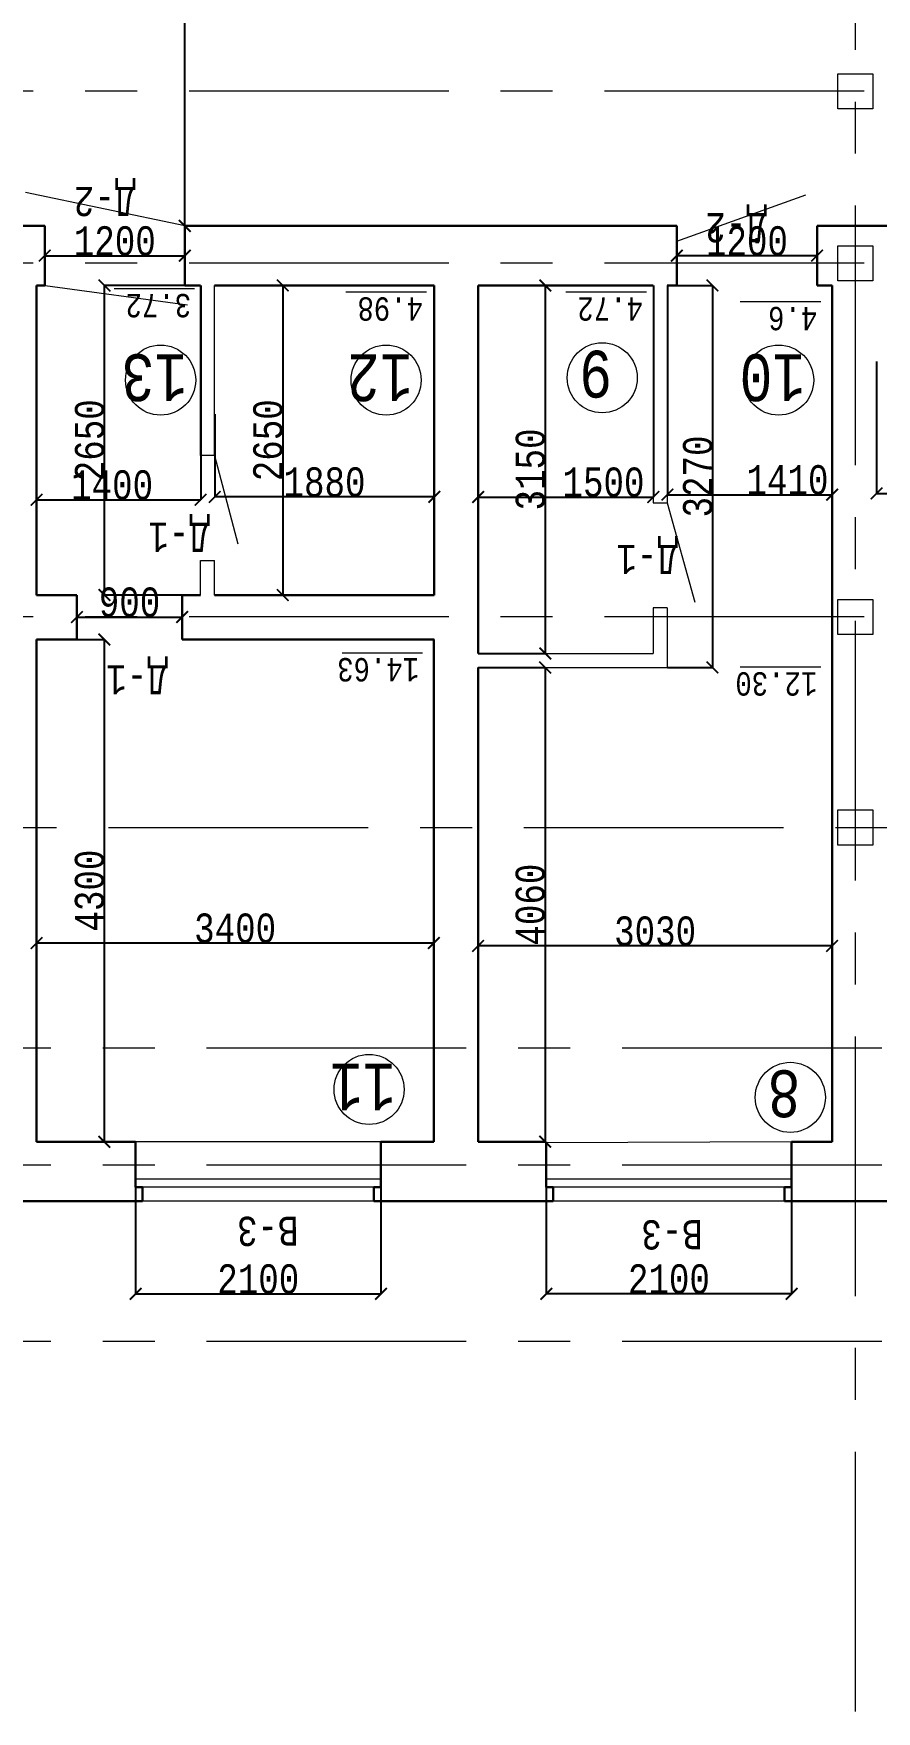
# Model space of a CAD drawing. Header units: millimetres. Extents: x -689206 to 4969298, y -1019800 to 703299.
# Drawn here: x -100868 to -93654, y -598638 to -584275 of the extents above; entities that cross this region are included whole.
import ezdxf

# ---------------------------------------------------------------- set-up
doc = ezdxf.new("R2010")
doc.units = ezdxf.units.MM
doc.linetypes.add('JIS_02_4.0', pattern=[5.5, 4, -1.5])
doc.linetypes.add('осеваяX2', pattern=[101.6, 63.5, -12.7, 12.7, -12.7])
for name, color, linetype, lineweight in [('несущие', 7, 'Continuous', 30), ('ПЕРЕГОРОДКИ', 252, 'Continuous', 9), ('РАЗМЕРЫ', 7, 'Continuous', 9), ('сваи', 7, 'JIS_02_4.0', 30), ('стены', 7, 'Continuous', 20)]:
    doc.layers.add(name, color=color, linetype=linetype, lineweight=lineweight)
doc.layers.add('четотам', color=7, linetype='Continuous')
doc.styles.add('Аннотативный', font='isocteur.ttf', dxfattribs={"width": 0.7, "height": 250})
doc.dimstyles.new('Аннотативный', dxfattribs={"dimscale": 0, "dimtxt": 250, "dimasz": 100, "dimexe": 1.25, "dimexo": 0.625, "dimtad": 1, "dimdec": 0, "dimtxsty": 'Аннотативный', "dimblk": 'ARCHTICK', "dimcen": 2.5, "dimadec": 0, "dimazin": 0, "dimtfac": 1, "dimtdec": 0, "dimtmove": 0, "dimatfit": 3, "dimfxl": 1, "dimarcsym": 0})

# ---------------------------------------------------------------- blocks, each defined once
blk = doc.blocks.new('_ArchTick')
at = {"color": 0, "linetype": 'ByBlock', "const_width": 0.15}
blk.add_lwpolyline([(-0.5, -0.5), (0.5, 0.5)], dxfattribs=at)
blk = doc.blocks.new('*D3304')
at = {"layer": 'Defpoints', "color": 0, "lineweight": 0, "transparency": 16777216}
for p in [(-97063, -592084), (-97063, -592084), (-94033, -592084)]:
    blk.add_point(p, dxfattribs=at)
at = {"layer": 'стены', "color": 0, "lineweight": -2, "transparency": 16777216}
for p, q in [((-97063, -592084), (-97063, -592083)), ((-94033, -592084), (-97063, -592084)), ((-94033, -592084), (-94033, -592083))]:
    blk.add_line(p, q, dxfattribs=at)
at = {"layer": 'стены', "color": 0, "lineweight": -2, "transparency": 16777216, "xscale": 100, "yscale": 100, "zscale": 100, "rotation": 180}
blk.add_blockref('_ArchTick', (-97063, -592084), dxfattribs=at)
at = {"layer": 'стены', "color": 0, "lineweight": -2, "transparency": 16777216, "xscale": 100, "yscale": 100, "zscale": 100}
blk.add_blockref('_ArchTick', (-94033, -592084), dxfattribs=at)
at = {"layer": 'стены', "color": 0, "lineweight": 5, "transparency": 16777216, "insert": (-95548, -591959), "char_height": 250, "attachment_point": 5, "style": 'Аннотативный'}
blk.add_mtext('3030', dxfattribs=at)
blk = doc.blocks.new('*D3305')
at = {"layer": 'Defpoints', "color": 0, "lineweight": 0, "transparency": 16777216}
for p in [(-97063, -589701), (-97063, -593761), (-96489, -593761)]:
    blk.add_point(p, dxfattribs=at)
at = {"layer": 'стены', "color": 0, "lineweight": -2, "transparency": 16777216}
for p, q in [((-97063, -589701), (-96488, -589701)), ((-96489, -589701), (-96489, -593761)), ((-97063, -593761), (-96488, -593761))]:
    blk.add_line(p, q, dxfattribs=at)
at = {"layer": 'стены', "color": 0, "lineweight": -2, "transparency": 16777216, "xscale": 100, "yscale": 100, "zscale": 100}
for p, rotation in [((-96489, -589701), 90), ((-96489, -593761), 270)]:
    blk.add_blockref('_ArchTick', p, dxfattribs=dict(at, rotation=rotation))
at = {"layer": 'стены', "color": 0, "lineweight": 5, "transparency": 16777216, "insert": (-96615, -591731), "char_height": 250, "attachment_point": 5, "rotation": 90, "style": 'Аннотативный'}
blk.add_mtext('4060', dxfattribs=at)
blk = doc.blocks.new('*D3306')
at = {"layer": 'Defpoints', "color": 0, "lineweight": 0, "transparency": 16777216}
for p in [(-93653, -587081), (-92253, -587081), (-92253, -588211)]:
    blk.add_point(p, dxfattribs=at)
at = {"layer": 'стены', "color": 0, "lineweight": -2, "transparency": 16777216}
for p, q in [((-93653, -587081), (-93653, -588212)), ((-92253, -587081), (-92253, -588212)), ((-93653, -588211), (-92253, -588211))]:
    blk.add_line(p, q, dxfattribs=at)
at = {"layer": 'стены', "color": 0, "lineweight": -2, "transparency": 16777216, "xscale": 100, "yscale": 100, "zscale": 100, "rotation": 180}
blk.add_blockref('_ArchTick', (-93653, -588211), dxfattribs=at)
at = {"layer": 'стены', "color": 0, "lineweight": -2, "transparency": 16777216, "xscale": 100, "yscale": 100, "zscale": 100}
blk.add_blockref('_ArchTick', (-92253, -588211), dxfattribs=at)
at = {"layer": 'стены', "color": 0, "lineweight": 5, "transparency": 16777216, "insert": (-92953, -588085), "char_height": 250, "attachment_point": 5, "style": 'Аннотативный'}
blk.add_mtext('1400', dxfattribs=at)
blk = doc.blocks.new('*D3307')
at = {"layer": 'Defpoints', "color": 0, "lineweight": 0, "transparency": 16777216}
for p in [(-100843, -592060), (-100843, -592060), (-97443, -592060)]:
    blk.add_point(p, dxfattribs=at)
at = {"layer": 'стены', "color": 0, "lineweight": -2, "transparency": 16777216}
for p, q in [((-100843, -592059), (-100843, -592059)), ((-97443, -592060), (-100843, -592060)), ((-97443, -592059), (-97443, -592059))]:
    blk.add_line(p, q, dxfattribs=at)
at = {"layer": 'стены', "color": 0, "lineweight": -2, "transparency": 16777216, "xscale": 100, "yscale": 100, "zscale": 100}
for p, rotation in [((-100843, -592060), 179.999999999998), ((-97443, -592060), 359.9999999999981)]:
    blk.add_blockref('_ArchTick', p, dxfattribs=dict(at, rotation=rotation))
at = {"layer": 'стены', "color": 0, "lineweight": 5, "transparency": 16777216, "insert": (-99143, -591934), "char_height": 250, "attachment_point": 5, "style": 'Аннотативный'}
blk.add_mtext('3400', dxfattribs=at)
blk = doc.blocks.new('*D3308')
at = {"layer": 'Defpoints', "color": 0, "lineweight": 0, "transparency": 16777216}
for p in [(-100843, -589461), (-100843, -593761), (-100263, -593761)]:
    blk.add_point(p, dxfattribs=at)
at = {"layer": 'стены', "color": 0, "lineweight": -2, "transparency": 16777216}
for p, q in [((-100843, -589461), (-100261, -589461)), ((-100263, -589461), (-100263, -593761)), ((-100843, -593761), (-100261, -593761))]:
    blk.add_line(p, q, dxfattribs=at)
at = {"layer": 'стены', "color": 0, "lineweight": -2, "transparency": 16777216, "xscale": 100, "yscale": 100, "zscale": 100}
for p, rotation in [((-100263, -589461), 90), ((-100263, -593761), 270)]:
    blk.add_blockref('_ArchTick', p, dxfattribs=dict(at, rotation=rotation))
at = {"layer": 'стены', "color": 0, "lineweight": 5, "transparency": 16777216, "insert": (-100388, -591611), "char_height": 250, "attachment_point": 5, "rotation": 90, "style": 'Аннотативный'}
blk.add_mtext('4300', dxfattribs=at)
blk = doc.blocks.new('*D3309')
at = {"layer": 'Defpoints', "color": 0, "lineweight": 0, "transparency": 16777216}
for p in [(-99318, -587532), (-97438, -587532), (-99318, -588241)]:
    blk.add_point(p, dxfattribs=at)
at = {"layer": 'стены', "color": 0, "lineweight": -2, "transparency": 16777216}
for p, q in [((-99318, -587533), (-99318, -588242)), ((-97438, -587533), (-97438, -588242)), ((-97438, -588241), (-99318, -588241))]:
    blk.add_line(p, q, dxfattribs=at)
at = {"layer": 'стены', "color": 0, "lineweight": -2, "transparency": 16777216, "xscale": 100, "yscale": 100, "zscale": 100}
for p, rotation in [((-99318, -588241), 179.9999999999964), ((-97438, -588241), 359.9999999999965)]:
    blk.add_blockref('_ArchTick', p, dxfattribs=dict(at, rotation=rotation))
at = {"layer": 'стены', "color": 0, "lineweight": 5, "transparency": 16777216, "insert": (-98378, -588115), "char_height": 250, "attachment_point": 5, "style": 'Аннотативный'}
blk.add_mtext('1880', dxfattribs=at)
blk = doc.blocks.new('*D3329')
at = {"layer": 'Defpoints', "color": 0, "lineweight": 0, "transparency": 16777216}
for p in [(-99995, -593761), (-97895, -593761), (-97895, -595063)]:
    blk.add_point(p, dxfattribs=at)
at = {"layer": 'стены', "color": 0, "lineweight": -2, "transparency": 16777216}
for p, q in [((-99995, -593761), (-99995, -595064)), ((-97895, -593761), (-97895, -595064)), ((-99995, -595063), (-97895, -595063))]:
    blk.add_line(p, q, dxfattribs=at)
at = {"layer": 'стены', "color": 0, "lineweight": -2, "transparency": 16777216, "xscale": 100, "yscale": 100, "zscale": 100, "rotation": 180}
blk.add_blockref('_ArchTick', (-99995, -595063), dxfattribs=at)
at = {"layer": 'стены', "color": 0, "lineweight": -2, "transparency": 16777216, "xscale": 100, "yscale": 100, "zscale": 100}
blk.add_blockref('_ArchTick', (-97895, -595063), dxfattribs=at)
at = {"layer": 'стены', "color": 0, "lineweight": 5, "transparency": 16777216, "insert": (-98945, -594937), "char_height": 250, "attachment_point": 5, "style": 'Аннотативный'}
blk.add_mtext('2100', dxfattribs=at)
blk = doc.blocks.new('*D3330')
at = {"layer": 'Defpoints', "color": 0, "lineweight": 0, "transparency": 16777216}
for p in [(-94380, -593761), (-96480, -593770), (-96480, -595063)]:
    blk.add_point(p, dxfattribs=at)
at = {"layer": 'стены', "color": 0, "lineweight": -2, "transparency": 16777216}
for p, q in [((-94380, -593761), (-94380, -595064)), ((-96480, -593771), (-96480, -595064)), ((-94380, -595063), (-96480, -595063))]:
    blk.add_line(p, q, dxfattribs=at)
at = {"layer": 'стены', "color": 0, "lineweight": -2, "transparency": 16777216, "xscale": 100, "yscale": 100, "zscale": 100, "rotation": 180}
blk.add_blockref('_ArchTick', (-96480, -595063), dxfattribs=at)
at = {"layer": 'стены', "color": 0, "lineweight": -2, "transparency": 16777216, "xscale": 100, "yscale": 100, "zscale": 100}
blk.add_blockref('_ArchTick', (-94380, -595063), dxfattribs=at)
at = {"layer": 'стены', "color": 0, "lineweight": 5, "transparency": 16777216, "insert": (-95430, -594937), "char_height": 250, "attachment_point": 5, "style": 'Аннотативный'}
blk.add_mtext('2100', dxfattribs=at)
blk = doc.blocks.new('*D3467')
at = {"layer": 'Defpoints', "color": 0, "lineweight": 0, "transparency": 16777216}
for p in [(-97063, -586431), (-95563, -586431), (-95563, -588242)]:
    blk.add_point(p, dxfattribs=at)
at = {"layer": 'ПЕРЕГОРОДКИ', "color": 0, "lineweight": -2, "transparency": 16777216}
for p, q in [((-97063, -586432), (-97063, -588243)), ((-95563, -586432), (-95563, -588243)), ((-97063, -588242), (-95563, -588242))]:
    blk.add_line(p, q, dxfattribs=at)
at = {"layer": 'ПЕРЕГОРОДКИ', "color": 0, "lineweight": -2, "transparency": 16777216, "xscale": 100, "yscale": 100, "zscale": 100, "rotation": 180}
blk.add_blockref('_ArchTick', (-97063, -588242), dxfattribs=at)
at = {"layer": 'ПЕРЕГОРОДКИ', "color": 0, "lineweight": -2, "transparency": 16777216, "xscale": 100, "yscale": 100, "zscale": 100}
blk.add_blockref('_ArchTick', (-95563, -588242), dxfattribs=at)
at = {"layer": 'ПЕРЕГОРОДКИ', "color": 0, "lineweight": 5, "transparency": 16777216, "insert": (-95990, -588116), "char_height": 250, "attachment_point": 5, "style": 'Аннотативный'}
blk.add_mtext('1500', dxfattribs=at)
blk = doc.blocks.new('*D3468')
at = {"layer": 'Defpoints', "color": 0, "lineweight": 0, "transparency": 16777216}
for p in [(-97438, -586431), (-98735, -589081), (-97438, -589081)]:
    blk.add_point(p, dxfattribs=at)
at = {"layer": 'ПЕРЕГОРОДКИ', "color": 0, "lineweight": -2, "transparency": 16777216}
for p, q in [((-97439, -586431), (-98737, -586431)), ((-98735, -586431), (-98735, -589081)), ((-97439, -589081), (-98737, -589081))]:
    blk.add_line(p, q, dxfattribs=at)
at = {"layer": 'ПЕРЕГОРОДКИ', "color": 0, "lineweight": -2, "transparency": 16777216, "xscale": 100, "yscale": 100, "zscale": 100}
for p, rotation in [((-98735, -586431), 90), ((-98735, -589081), 270)]:
    blk.add_blockref('_ArchTick', p, dxfattribs=dict(at, rotation=rotation))
at = {"layer": 'ПЕРЕГОРОДКИ', "color": 0, "lineweight": 5, "transparency": 16777216, "insert": (-98861, -587756), "char_height": 250, "attachment_point": 5, "rotation": 90, "style": 'Аннотативный'}
blk.add_mtext('2650', dxfattribs=at)
blk = doc.blocks.new('*D3469')
at = {"layer": 'Defpoints', "color": 0, "lineweight": 0, "transparency": 16777216}
for p in [(-97063, -586431), (-97063, -589581), (-96488, -589581)]:
    blk.add_point(p, dxfattribs=at)
at = {"layer": 'ПЕРЕГОРОДКИ', "color": 0, "lineweight": -2, "transparency": 16777216}
for p, q in [((-97063, -586431), (-96487, -586431)), ((-96488, -586431), (-96488, -589581)), ((-97063, -589581), (-96487, -589581))]:
    blk.add_line(p, q, dxfattribs=at)
at = {"layer": 'ПЕРЕГОРОДКИ', "color": 0, "lineweight": -2, "transparency": 16777216, "xscale": 100, "yscale": 100, "zscale": 100}
for p, rotation in [((-96488, -586431), 90), ((-96488, -589581), 270)]:
    blk.add_blockref('_ArchTick', p, dxfattribs=dict(at, rotation=rotation))
at = {"layer": 'ПЕРЕГОРОДКИ', "color": 0, "lineweight": 5, "transparency": 16777216, "insert": (-96614, -588006), "char_height": 250, "attachment_point": 5, "rotation": 90, "style": 'Аннотативный'}
blk.add_mtext('3150', dxfattribs=at)
blk = doc.blocks.new('*D3470')
at = {"layer": 'Defpoints', "color": 0, "lineweight": 0, "transparency": 16777216}
for p in [(-100261, -586431), (-99438, -586431), (-99438, -589081)]:
    blk.add_point(p, dxfattribs=at)
at = {"layer": 'ПЕРЕГОРОДКИ', "color": 0, "lineweight": -2, "transparency": 16777216}
for p, q in [((-99439, -586431), (-100263, -586431)), ((-100261, -589081), (-100261, -586431)), ((-99439, -589081), (-100263, -589081))]:
    blk.add_line(p, q, dxfattribs=at)
at = {"layer": 'ПЕРЕГОРОДКИ', "color": 0, "lineweight": -2, "transparency": 16777216, "xscale": 100, "yscale": 100, "zscale": 100}
for p, rotation in [((-100261, -586431), 90), ((-100261, -589081), 270)]:
    blk.add_blockref('_ArchTick', p, dxfattribs=dict(at, rotation=rotation))
at = {"layer": 'ПЕРЕГОРОДКИ', "color": 0, "lineweight": 5, "transparency": 16777216, "insert": (-100387, -587756), "char_height": 250, "attachment_point": 5, "rotation": 90, "style": 'Аннотативный'}
blk.add_mtext('2650', dxfattribs=at)
blk = doc.blocks.new('*D3471')
at = {"layer": 'Defpoints', "color": 0, "lineweight": 0, "transparency": 16777216}
for p in [(-100843, -586431), (-99438, -586431), (-99438, -588265)]:
    blk.add_point(p, dxfattribs=at)
at = {"layer": 'ПЕРЕГОРОДКИ', "color": 0, "lineweight": -2, "transparency": 16777216}
for p, q in [((-100843, -586432), (-100843, -588267)), ((-99438, -586432), (-99438, -588267)), ((-100843, -588265), (-99438, -588265))]:
    blk.add_line(p, q, dxfattribs=at)
at = {"layer": 'ПЕРЕГОРОДКИ', "color": 0, "lineweight": -2, "transparency": 16777216, "xscale": 100, "yscale": 100, "zscale": 100, "rotation": 180}
blk.add_blockref('_ArchTick', (-100843, -588265), dxfattribs=at)
at = {"layer": 'ПЕРЕГОРОДКИ', "color": 0, "lineweight": -2, "transparency": 16777216, "xscale": 100, "yscale": 100, "zscale": 100}
blk.add_blockref('_ArchTick', (-99438, -588265), dxfattribs=at)
at = {"layer": 'ПЕРЕГОРОДКИ', "color": 0, "lineweight": 5, "transparency": 16777216, "insert": (-100196, -588140), "char_height": 250, "attachment_point": 5, "style": 'Аннотативный'}
blk.add_mtext('1400', dxfattribs=at)
blk = doc.blocks.new('*D3400')
at = {"layer": 'Defpoints', "color": 0, "linetype": 'ByBlock', "lineweight": 0, "transparency": 16777216}
for p in [(-100773, -586176), (-99574, -586176), (-99574, -586241)]:
    blk.add_point(p, dxfattribs=at)
at = {"layer": 'РАЗМЕРЫ', "color": 0, "linetype": 'ByBlock', "lineweight": -2, "transparency": 16777216}
for p, q in [((-100773, -586176), (-100773, -586175)), ((-100773, -586176), (-99574, -586176)), ((-99574, -586241), (-99574, -586175))]:
    blk.add_line(p, q, dxfattribs=at)
at = {"layer": 'РАЗМЕРЫ', "color": 0, "linetype": 'ByBlock', "lineweight": -2, "transparency": 16777216, "xscale": 100, "yscale": 100, "zscale": 100, "rotation": 180}
blk.add_blockref('_ArchTick', (-100773, -586176), dxfattribs=at)
at = {"layer": 'РАЗМЕРЫ', "color": 0, "linetype": 'ByBlock', "lineweight": -2, "transparency": 16777216, "xscale": 100, "yscale": 100, "zscale": 100}
blk.add_blockref('_ArchTick', (-99574, -586176), dxfattribs=at)
at = {"layer": 'РАЗМЕРЫ', "color": 0, "linetype": 'ByBlock', "lineweight": 5, "transparency": 16777216, "insert": (-100173, -586051), "char_height": 250, "attachment_point": 5, "style": 'Аннотативный'}
blk.add_mtext('1200', dxfattribs=at)
blk = doc.blocks.new('*D3402')
at = {"layer": 'Defpoints', "color": 0, "linetype": 'ByBlock', "lineweight": 0, "transparency": 16777216}
for p in [(-100497, -589269), (-99597, -589269), (-99597, -589269)]:
    blk.add_point(p, dxfattribs=at)
at = {"layer": 'РАЗМЕРЫ', "color": 0, "linetype": 'ByBlock', "lineweight": -2, "transparency": 16777216}
for p, q in [((-100497, -589268), (-100497, -589267)), ((-100497, -589269), (-99597, -589269)), ((-99597, -589268), (-99597, -589267))]:
    blk.add_line(p, q, dxfattribs=at)
at = {"layer": 'РАЗМЕРЫ', "color": 0, "linetype": 'ByBlock', "lineweight": -2, "transparency": 16777216, "xscale": 100, "yscale": 100, "zscale": 100, "rotation": 180}
blk.add_blockref('_ArchTick', (-100497, -589269), dxfattribs=at)
at = {"layer": 'РАЗМЕРЫ', "color": 0, "linetype": 'ByBlock', "lineweight": -2, "transparency": 16777216, "xscale": 100, "yscale": 100, "zscale": 100}
blk.add_blockref('_ArchTick', (-99597, -589269), dxfattribs=at)
at = {"layer": 'РАЗМЕРЫ', "color": 0, "linetype": 'ByBlock', "lineweight": 5, "transparency": 16777216, "insert": (-100047, -589143), "char_height": 250, "attachment_point": 5, "style": 'Аннотативный'}
blk.add_mtext('900', dxfattribs=at)
blk = doc.blocks.new('*D3377')
at = {"layer": 'Defpoints', "color": 0, "linetype": 'ByBlock', "lineweight": 0, "transparency": 16777216}
for p in [(-95443, -586431), (-94033, -586431), (-94033, -588222)]:
    blk.add_point(p, dxfattribs=at)
at = {"layer": 'РАЗМЕРЫ', "color": 0, "linetype": 'ByBlock', "lineweight": -2, "transparency": 16777216}
for p, q in [((-95443, -586432), (-95443, -588223)), ((-94033, -586432), (-94033, -588223)), ((-95443, -588222), (-94033, -588222))]:
    blk.add_line(p, q, dxfattribs=at)
at = {"layer": 'РАЗМЕРЫ', "color": 0, "linetype": 'ByBlock', "lineweight": -2, "transparency": 16777216, "xscale": 100, "yscale": 100, "zscale": 100, "rotation": 180}
blk.add_blockref('_ArchTick', (-95443, -588222), dxfattribs=at)
at = {"layer": 'РАЗМЕРЫ', "color": 0, "linetype": 'ByBlock', "lineweight": -2, "transparency": 16777216, "xscale": 100, "yscale": 100, "zscale": 100}
blk.add_blockref('_ArchTick', (-94033, -588222), dxfattribs=at)
at = {"layer": 'РАЗМЕРЫ', "color": 0, "linetype": 'ByBlock', "lineweight": 5, "transparency": 16777216, "insert": (-94415, -588096), "char_height": 250, "attachment_point": 5, "style": 'Аннотативный'}
blk.add_mtext('1410', dxfattribs=at)
blk = doc.blocks.new('*D3378')
at = {"layer": 'Defpoints', "color": 0, "linetype": 'ByBlock', "lineweight": 0, "transparency": 16777216}
for p in [(-95443, -586431), (-95443, -589701), (-95057, -589701)]:
    blk.add_point(p, dxfattribs=at)
at = {"layer": 'РАЗМЕРЫ', "color": 0, "linetype": 'ByBlock', "lineweight": -2, "transparency": 16777216}
for p, q in [((-95443, -586431), (-95056, -586431)), ((-95057, -586431), (-95057, -589701)), ((-95443, -589701), (-95056, -589701))]:
    blk.add_line(p, q, dxfattribs=at)
at = {"layer": 'РАЗМЕРЫ', "color": 0, "linetype": 'ByBlock', "lineweight": -2, "transparency": 16777216, "xscale": 100, "yscale": 100, "zscale": 100}
for p, rotation in [((-95057, -586431), 90), ((-95057, -589701), 270)]:
    blk.add_blockref('_ArchTick', p, dxfattribs=dict(at, rotation=rotation))
at = {"layer": 'РАЗМЕРЫ', "color": 0, "linetype": 'ByBlock', "lineweight": 5, "transparency": 16777216, "insert": (-95182, -588066), "char_height": 250, "attachment_point": 5, "rotation": 90, "style": 'Аннотативный'}
blk.add_mtext('3270', dxfattribs=at)
blk = doc.blocks.new('*D3509')
at = {"layer": 'Defpoints', "color": 0, "linetype": 'ByBlock', "lineweight": 0, "transparency": 16777216}
for p in [(-99574, -578742), (-99574, -578742), (-99574, -585921)]:
    blk.add_point(p, dxfattribs=at)
at = {"layer": 'РАЗМЕРЫ', "color": 0, "linetype": 'ByBlock', "lineweight": -2, "transparency": 16777216}
for p, q in [((-99575, -578742), (-99576, -578742)), ((-99574, -585921), (-99574, -578742)), ((-99575, -585921), (-99576, -585921))]:
    blk.add_line(p, q, dxfattribs=at)
at = {"layer": 'РАЗМЕРЫ', "color": 0, "linetype": 'ByBlock', "lineweight": -2, "transparency": 16777216, "xscale": 100, "yscale": 100, "zscale": 100}
for p, rotation in [((-99574, -578742), 90), ((-99574, -585921), 270)]:
    blk.add_blockref('_ArchTick', p, dxfattribs=dict(at, rotation=rotation))
at = {"layer": 'РАЗМЕРЫ', "color": 0, "linetype": 'ByBlock', "lineweight": 5, "transparency": 16777216, "insert": (-99700, -582332), "char_height": 250, "attachment_point": 5, "rotation": 90, "style": 'Аннотативный'}
blk.add_mtext('7690', dxfattribs=at)
blk = doc.blocks.new('*D3525')
at = {"layer": 'Defpoints', "color": 0, "linetype": 'ByBlock', "lineweight": 0, "ltscale": 35, "transparency": 16777216}
for p in [(-95362, -585921), (-94162, -585921), (-95362, -586176)]:
    blk.add_point(p, dxfattribs=at)
at = {"layer": 'РАЗМЕРЫ', "color": 0, "linetype": 'ByBlock', "lineweight": -2, "ltscale": 35, "transparency": 16777216}
for p, q in [((-95362, -585922), (-95362, -586177)), ((-94162, -585922), (-94162, -586177)), ((-94162, -586176), (-95362, -586176))]:
    blk.add_line(p, q, dxfattribs=at)
at = {"layer": 'РАЗМЕРЫ', "color": 0, "linetype": 'ByBlock', "lineweight": -2, "ltscale": 35, "transparency": 16777216, "xscale": 100, "yscale": 100, "zscale": 100, "rotation": 180}
blk.add_blockref('_ArchTick', (-95362, -586176), dxfattribs=at)
at = {"layer": 'РАЗМЕРЫ', "color": 0, "linetype": 'ByBlock', "lineweight": -2, "ltscale": 35, "transparency": 16777216, "xscale": 100, "yscale": 100, "zscale": 100}
blk.add_blockref('_ArchTick', (-94162, -586176), dxfattribs=at)
at = {"layer": 'РАЗМЕРЫ', "color": 0, "linetype": 'ByBlock', "lineweight": 5, "ltscale": 35, "transparency": 16777216, "insert": (-94762, -586051), "char_height": 250, "attachment_point": 5, "style": 'Аннотативный'}
blk.add_mtext('1200', dxfattribs=at)

msp = doc.modelspace()

# ---------------------------------------------------------------- linework, layer by layer
at = {"layer": 'несущие', "color": 0}
for p, q in [((-100773.2, -585921.2), (-101308.8, -585921.2)), ((-100773.2, -586431.2), (-100773.2, -585921.2)), ((-99573.2, -586431.2), (-99574.5, -585921.2)), ((-95361.9, -585921.2), (-99574.5, -585921.2)), ((-95361.9, -586431.2), (-95361.9, -585921.2)), ((-93532.2, -585921.2), (-94161.9, -585921.2)), ((-100773.2, -586431.2), (-100843.5, -586431.2)), ((-100843.5, -587080.7), (-100843.5, -586431.2)), ((-99438.5, -586431.2), (-99573.2, -586431.2)), ((-97438.5, -586431.2), (-99318.5, -586431.2)), ((-97438.5, -587080.7), (-97438.5, -586431.2)), ((-95563.5, -586431.2), (-97063.5, -586431.2)), ((-97063.5, -587080.7), (-97063.5, -586431.2)), ((-95361.9, -586431.2), (-95443.5, -586431.2)), ((-94033.5, -586431.2), (-94161.9, -586431.2)), ((-94033.5, -587080.7), (-94033.5, -586431.2))]:
    msp.add_line(p, q, dxfattribs=at)
at = {"layer": 'РАЗМЕРЫ', "linetype": 'осеваяX2', "lineweight": 5, "ltscale": 35}
for p, q in [((-93833.5, -598637.6), (-93833.5, -548796.3)), ((-132230.7, -591070.7), (-65160.7, -591070.7)), ((-65160.7, -595470.1), (-132363.4, -595468.9))]:
    msp.add_line(p, q, dxfattribs=at)
at = {"layer": 'РАЗМЕРЫ', "linetype": 'ByBlock', "lineweight": 20}
msp.add_line((-100768.7, -586431.8), (-99550.8, -586597.2), dxfattribs=at)
at = {"layer": 'РАЗМЕРЫ'}
for p, q in [((-99490.3, -586460.7), (-100179.6, -586460.7)), ((-97505.5, -586489.7), (-98194.8, -586489.7)), ((-95623.1, -586489.4), (-96312.4, -586489.4)), ((-94130.4, -586571.4), (-94819.7, -586571.4)), ((-97538.2, -589577.8), (-98227.5, -589577.8)), ((-94130.4, -589699), (-94819.7, -589699))]:
    msp.add_line(p, q, dxfattribs=at)
at = {"layer": 'РАЗМЕРЫ', "lineweight": 13}
for p, q in [((-94379.9, -593760.7), (-96479.9, -593770)), ((-94439.9, -594270.7), (-96419.9, -594270.7))]:
    msp.add_line(p, q, dxfattribs=at)
at = {"layer": 'сваи', "linetype": 'ByBlock', "lineweight": 9, "ltscale": 35}
msp.add_line((-99574.5, -585921.2), (-100936.6, -585635.4), dxfattribs=at)
at = {"layer": 'стены', "linetype": 'осеваяX2', "lineweight": 5, "ltscale": 35}
for p, q in [((-65310.7, -584768.6), (-132363.4, -584768.6)), ((-65310.7, -586241.2), (-132363.4, -586241.2)), ((-65310.7, -589268.6), (-132363.4, -589268.6)), ((-65160.7, -592960.7), (-132363.4, -592960.7)), ((-65160.7, -593960.7), (-132363.4, -593960.7))]:
    msp.add_line(p, q, dxfattribs=at)
at = {"layer": 'стены', "lineweight": 9}
for p, q in [((-95361.9, -586051.2), (-94257.1, -585654.5)), ((-99318.5, -587885.4), (-99119, -588643.9)), ((-95443.5, -588290.8), (-95207.3, -589140.7))]:
    msp.add_line(p, q, dxfattribs=at)
at = {"layer": 'стены', "lineweight": 30}
for p, q in [((-94161.9, -586431.2), (-94161.9, -585921.2)), ((-100843.5, -587080.7), (-100843.5, -589080.7)), ((-97438.5, -589080.7), (-97438.5, -587080.7)), ((-97063.5, -589580.7), (-97063.5, -587080.7)), ((-97063.5, -587080.7), (-97063.5, -589580.7)), ((-94033.5, -593760.7), (-94033.5, -587080.7)), ((-100497, -589080.7), (-100843.5, -589080.7)), ((-100497, -589080.7), (-100497, -589460.7)), ((-99438.5, -589080.7), (-99597, -589080.7)), ((-99597, -589460.7), (-99597, -589080.7)), ((-97438.5, -589080.7), (-99318.5, -589080.7)), ((-100843.5, -589460.7), (-100843.5, -593760.7)), ((-100497, -589460.7), (-100843.5, -589460.7)), ((-97438.5, -589460.7), (-99597, -589460.7)), ((-97443.5, -593760.7), (-97443.5, -589460.7)), ((-97063.5, -593760.7), (-97063.5, -589700.7)), ((-99995.3, -593760.7), (-100843.5, -593760.7)), ((-99995.3, -594150.7), (-99995.3, -593760.7)), ((-97443.5, -593760.7), (-97895.3, -593760.7)), ((-97895.3, -594150.7), (-97895.3, -593760.7)), ((-96479.9, -593760.7), (-97063.5, -593760.7)), ((-96479.9, -594150.7), (-96479.9, -593760.7)), ((-94033.5, -593760.7), (-94379.9, -593760.7)), ((-94379.9, -594150.7), (-94379.9, -593760.7)), ((-99995.3, -594150.7), (-99935.3, -594150.7)), ((-99935.3, -594150.7), (-99935.3, -594270.7)), ((-97895.3, -594150.7), (-97955.3, -594150.7)), ((-97955.3, -594150.7), (-97955.3, -594270.7)), ((-96479.9, -594150.7), (-96419.9, -594150.7)), ((-96419.9, -594150.7), (-96419.9, -594270.7)), ((-94379.9, -594150.7), (-94439.9, -594150.7)), ((-94439.9, -594150.7), (-94439.9, -594270.7)), ((-99935.3, -594270.7), (-101353.5, -594270.7)), ((-96419.9, -594270.7), (-97955.3, -594270.7)), ((-93523.5, -594270.7), (-94439.9, -594270.7))]:
    msp.add_line(p, q, dxfattribs=at)
at = {"layer": 'стены'}
for p, q in [((-99438.5, -587885.4), (-99438.5, -586431.2)), ((-95563.5, -586431.2), (-95563.5, -588290.8)), ((-95443.5, -586431.2), (-95443.5, -588290.8)), ((-95563.5, -588290.8), (-95443.5, -588290.8)), ((-97438.5, -589080.7), (-99318.5, -589080.7)), ((-97063.5, -589268.6), (-97063.5, -589260.7))]:
    msp.add_line(p, q, dxfattribs=at)
at = {"layer": 'стены', "lineweight": 13}
for p, q in [((-99318.5, -587885.4), (-99318.5, -586431.2)), ((-99318.5, -587885.4), (-99438.5, -587885.4)), ((-99438.5, -589080.7), (-99438.5, -588785.4)), ((-99438.5, -588785.4), (-99318.5, -588785.4)), ((-99318.5, -589080.7), (-99318.5, -588785.4)), ((-95563.5, -589190.8), (-95563.5, -589580.7)), ((-95443.5, -589190.8), (-95563.5, -589190.8)), ((-95443.5, -589190.8), (-95443.5, -589700.7)), ((-95443.5, -589190.8), (-95443.5, -589577.9)), ((-97063.5, -589580.7), (-95563.5, -589580.7)), ((-97063.5, -589700.7), (-95443.5, -589700.7)), ((-97895.3, -593760.7), (-99995.3, -593760.7)), ((-97895.3, -594080.7), (-99995.3, -594080.7)), ((-97955.3, -594150.7), (-99935.3, -594150.7)), ((-94379.9, -594080.7), (-96479.9, -594080.7)), ((-94439.9, -594150.7), (-96419.9, -594150.7)), ((-97955.3, -594270.7), (-99935.3, -594270.7))]:
    msp.add_line(p, q, dxfattribs=at)
at = {"layer": 'стены', "color": 152, "lineweight": 30, "true_color": 0x2776bb}
for p, q in [((-99995.3, -594120.7), (-99995.3, -593760.7)), ((-97895.3, -593760.7), (-97895.3, -594120.7)), ((-96479.9, -594120.7), (-96479.9, -593760.7)), ((-94379.9, -593760.7), (-94379.9, -594120.7))]:
    msp.add_line(p, q, dxfattribs=at)
at = {"layer": 'стены', "lineweight": 20}
for points in [[(-93683.5, -584918.6), (-93983.5, -584918.6), (-93983.5, -584618.6), (-93683.5, -584618.6)], [(-93683.5, -586391.2), (-93983.5, -586391.2), (-93983.5, -586091.2), (-93683.5, -586091.2)], [(-93683.5, -589418.6), (-93983.5, -589418.6), (-93983.5, -589118.6), (-93683.5, -589118.6)], [(-93683.5, -591220.7), (-93983.5, -591220.7), (-93983.5, -590920.7), (-93683.5, -590920.7)]]:
    msp.add_lwpolyline(points, close=True, dxfattribs=at)
at = {"layer": 'четотам', "lineweight": 13}
for centre in [(-99780.7, -587241), (-97850.7, -587241), (-96000.7, -587221), (-94490.7, -587241), (-97996.6, -593313.3), (-94390.7, -593381)]:
    msp.add_circle(centre, 300, dxfattribs=at)

# ---------------------------------------------------------------- texts
at = {"layer": 'РАЗМЕРЫ', "lineweight": 20, "ltscale": 150, "char_height": 250, "width": 922.913, "attachment_point": 1, "style": 'Аннотативный'}
for s, insert, rotation in [('Д-2', (-99997.9, -585837), 180), ('Д-2', (-94592.5, -586061.7), 180), ('Д-1', (-99360.7, -588711.5), 180), ('Д-1', (-95353.6, -588901.8), 180), ('Д-1', (-99720.7, -589931.5), 180), ('В-3', (-98599.6, -594651), 180.25592), ('В-3', (-95139.6, -594681), 180.25592)]:
    msp.add_mtext(s, dxfattribs=dict(at, insert=insert, rotation=rotation))
at = {"layer": 'РАЗМЕРЫ', "char_height": 200, "width": 656.117, "attachment_point": 1, "rotation": 180, "style": 'Аннотативный'}
for s, insert in [('3.72', (-99519.6, -586703.5)), ('4.98', (-97534.8, -586732.5)), ('4.72', (-95652.4, -586732.2)), ('4.6', (-94159.7, -586814.3)), ('14.63', (-97567.5, -589820.6)), ('12.30', (-94159.7, -589941.8))]:
    msp.add_mtext(s, dxfattribs=dict(at, insert=insert))
at = {"layer": 'РАЗМЕРЫ', "lineweight": 13, "ltscale": 150, "char_height": 401.1, "width": 1460, "attachment_point": 1, "rotation": 180, "style": 'Аннотативный'}
for s, insert in [('13', (-99552.7, -587420.9)), ('9', (-95914.9, -587390.7)), ('10', (-94262.7, -587420.9)), ('12', (-97622.7, -587420.9)), ('11', (-97768.6, -593493.2)), ('8', (-94304.9, -593550.7))]:
    msp.add_mtext(s, dxfattribs=dict(at, insert=insert))

# ---------------------------------------------------------------- dimensions: what is measured, and where the dimension line sits
at = {"layer": 'ПЕРЕГОРОДКИ', "color": 0, "lineweight": 5}
dim = msp.add_linear_dim(base=(-99438.5, -588265.5), p1=(-100843.5, -586431.2), p2=(-99438.5, -586431.2), angle=0, text='1400', dimstyle='Аннотативный', dxfattribs=at)
dim.commit()
dim.dimension.update_dxf_attribs({"geometry": '*D3471', "text_midpoint": (-100195.7, -588265.5), "dimtype": 161})
for p1, p2, distance, picture, middle in [((-99438.5, -589080.7), (-99438.5, -586431.2), 822.9, '*D3470', (-100387, -587755.9)), ((-97438.5, -586431.2), (-97438.5, -589080.7), -1297, '*D3468', (-98861.1, -587755.9))]:
    dim = msp.add_aligned_dim(p1=p1, p2=p2, distance=distance, text='2650', dimstyle='Аннотативный', dxfattribs=at)
    dim.commit()
    dim.dimension.update_dxf_attribs({"geometry": picture, "text_midpoint": middle})
at = {"layer": 'ПЕРЕГОРОДКИ', "color": 18, "lineweight": 5, "true_color": 0x000000}
dim = msp.add_linear_dim(base=(-95563.5, -588241.6), p1=(-97063.5, -586431.2), p2=(-95563.5, -586431.2), angle=0, dimstyle='Аннотативный', dxfattribs=at)
dim.commit()
dim.dimension.update_dxf_attribs({"geometry": '*D3467', "text_midpoint": (-95989.7, -588241.6), "dimtype": 161})
dim = msp.add_aligned_dim(p1=(-97063.5, -586431.2), p2=(-97063.5, -589580.7), distance=575.4, text='3150', dimstyle='Аннотативный', dxfattribs=at)
dim.commit()
dim.dimension.update_dxf_attribs({"geometry": '*D3469', "text_midpoint": (-96613.7, -588005.9)})
at = {"layer": 'РАЗМЕРЫ', "linetype": 'ByBlock', "lineweight": 5}
for base, p1, p2, text, picture, middle in [((-99574.5, -578742.2), (-99574.5, -585921.2), (-99574.5, -578742.2), '7690', '*D3509', (-99700.1, -582331.7)), ((-95056.8, -589700.7), (-95443.5, -586431.2), (-95443.5, -589700.7), '3270', '*D3378', (-95182.5, -588065.9))]:
    dim = msp.add_linear_dim(base=base, p1=p1, p2=p2, angle=270, text=text, dimstyle='Аннотативный', dxfattribs=at)
    dim.commit()
    dim.dimension.update_dxf_attribs({"geometry": picture, "text_midpoint": middle})
at = {"layer": 'РАЗМЕРЫ', "color": 18, "linetype": 'ByBlock', "lineweight": 5, "true_color": 0x000000}
for base, p1, p2, picture, middle in [((-99573.6956, -586176.2014), (-100773.2299, -586176.2014), (-99573.6956, -586241.2014), '*D3400', (-100173.4628, -586050.5764)), ((-99597, -589268.6), (-100497, -589268.6), (-99597, -589268.6), '*D3402', (-100047, -589143))]:
    dim = msp.add_linear_dim(base=base, p1=p1, p2=p2, angle=180, dimstyle='Аннотативный', dxfattribs=at)
    dim.commit()
    dim.dimension.update_dxf_attribs({"geometry": picture, "text_midpoint": middle})
at = {"layer": 'РАЗМЕРЫ', "linetype": 'ByBlock', "lineweight": 5, "ltscale": 35}
dim = msp.add_aligned_dim(p1=(-94161.9, -585921.2), p2=(-95361.9, -585921.2), distance=255, dimstyle='Аннотативный', dxfattribs=at)
dim.commit()
dim.dimension.update_dxf_attribs({"geometry": '*D3525', "text_midpoint": (-94761.9, -586050.6)})
at = {"layer": 'РАЗМЕРЫ', "linetype": 'ByBlock', "lineweight": 5}
dim = msp.add_linear_dim(base=(-94033.5, -588221.6), p1=(-95443.5, -586431.2), p2=(-94033.5, -586431.2), angle=180, dimstyle='Аннотативный', dxfattribs=at)
dim.commit()
dim.dimension.update_dxf_attribs({"geometry": '*D3377', "text_midpoint": (-94414.7, -588221.6), "dimtype": 160})
at = {"layer": 'стены', "lineweight": 5}
for base, p1, p2, angle, picture, middle in [((-92253.5, -588211), (-93653.5, -587080.7), (-92253.5, -587080.7), 0, '*D3306', (-92953.5, -588211)), ((-99318.5, -588241), (-97438.5, -587532.2), (-99318.5, -587532.2), 180, '*D3309', (-98378.5, -588241))]:
    dim = msp.add_linear_dim(base=base, p1=p1, p2=p2, angle=angle, dimstyle='Аннотативный', dxfattribs=at)
    dim.commit()
    dim.dimension.update_dxf_attribs({"geometry": picture, "text_midpoint": middle, "dimtype": 161})
for p1, p2, distance, picture, middle in [((-100843.5, -589460.7), (-100843.5, -593760.7), 580.9, '*D3308', (-100388.2, -591610.7)), ((-97063.5, -589700.7), (-97063.5, -593760.7), 574.1, '*D3305', (-96614.9, -591730.7)), ((-97443.5, -592059.9), (-100843.5, -592059.9), 0, '*D3307', (-99143.5, -591934.3)), ((-94033.5, -592084.2), (-97063.5, -592084.2), 0, '*D3304', (-95548.5, -591958.5))]:
    dim = msp.add_aligned_dim(p1=p1, p2=p2, distance=distance, dimstyle='Аннотативный', dxfattribs=at)
    dim.commit()
    dim.dimension.update_dxf_attribs({"geometry": picture, "text_midpoint": middle})
for base, p1, p2, picture, middle in [((-97895.3, -595062.8), (-99995.3, -593760.7), (-97895.3, -593760.7), '*D3329', (-98945.3, -594937.2)), ((-96479.9, -595062.8), (-94379.9, -593760.7), (-96479.9, -593770), '*D3330', (-95429.9, -594937.2))]:
    dim = msp.add_linear_dim(base=base, p1=p1, p2=p2, angle=180, dimstyle='Аннотативный', dxfattribs=at)
    dim.commit()
    dim.dimension.update_dxf_attribs({"geometry": picture, "text_midpoint": middle})

doc.saveas('drawing.dxf')
